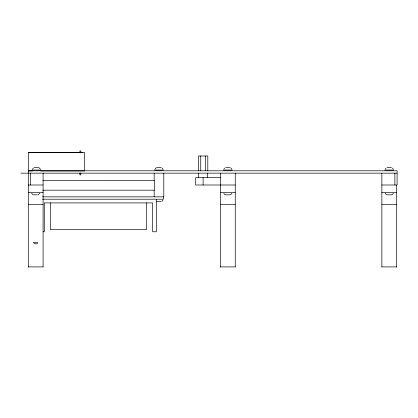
<?xml version="1.0" encoding="UTF-8"?>
<svg xmlns="http://www.w3.org/2000/svg" width="418" height="418" viewBox="0 0 418 418"><rect width="100%" height="100%" fill="white"/><g stroke="black" fill="none" stroke-linecap="round" stroke-linejoin="round"><path stroke-width="0.63" d="M32.395 169.227L33.445 167.942M39.747 193.22L38.19 194.757M154.932 169.227L156.233 167.806M163.025 200.029L161.97 201.314M223.808 169.227L224.633 168.104M231.901 193.22L231.076 194.344L229.999 194.84M385.213 169.227L386.033 168.104M393.301 193.22L392.481 194.344L391.4 194.84M28.743 152.69L82.759 152.69M34.219 167.613L38.66 167.613M156.76 167.613L161.196 167.613M225.636 167.613L230.072 167.613M387.037 167.613L391.478 167.613M31.998 170.053L40.88 170.053M154.54 170.053L163.417 170.053M223.416 170.053L232.293 170.053M384.816 170.053L393.699 170.053M32.254 170.967L28.372 170.967L28.372 152.465L84.614 152.465L84.614 170.967L40.656 170.967M20.9 173.162L397.1 173.162M220.453 177.598L195.702 177.598L195.702 185.002L235.256 185.002M42.918 180.56L154.331 180.566L154.331 190.18L42.746 190.18M28.299 185.002L43.101 185.002M381.859 185.002L397.1 185.002L397.1 170.795L28.299 170.795L28.299 267.086M28.299 192.4L43.101 192.4M220.453 192.4L235.256 192.4M381.859 192.4L396.656 192.4M33.989 194.84L37.406 194.84M225.71 194.84L224.633 194.344L223.808 193.22M226.143 194.84L229.566 194.84M387.11 194.84L386.033 194.344L385.213 193.22M387.549 194.84L390.966 194.84M42.537 196.841L163.788 196.841L163.788 173.156M42.537 199.208L163.417 199.208L163.417 196.841M156.76 201.648L161.196 201.648M28.299 204.303L43.101 204.303M220.453 204.303L235.256 204.303M381.859 204.303L396.656 204.303M43.049 231.765L44.282 231.765L44.282 202.908L152.612 202.908L152.612 231.765L156.316 231.765L156.316 199.208M28.299 266.903L43.101 266.903M220.453 266.903L235.256 266.903M381.859 266.903L396.656 266.903M33.482 194.84L32.479 194.344L31.653 193.22M39.188 167.806L40.483 169.227M230.846 167.942L231.901 169.227M161.97 167.942L163.025 169.227M392.481 168.104L393.301 169.227M396.656 185.002L396.656 267.086M394.879 173.162L394.879 185.002M381.859 173.162L381.859 267.086M235.256 173.162L235.256 267.086M220.453 173.162L220.453 267.086M207.798 170.795L207.798 155.992L198.398 155.992L198.398 170.795M207.537 173.162L207.537 177.598M205.447 155.992L205.447 170.795M203.101 177.598L203.101 185.002M200.75 155.992L200.75 170.795M198.66 173.162L198.66 177.598M154.169 173.156L154.169 180.566M154.169 190.18L154.169 196.841M146.546 202.908L146.546 229.545L50.353 229.545L50.353 202.908M80.867 152.857L80.867 150.914L79.922 150.914L79.922 152.857M80.867 173.01L80.867 174.923L79.922 174.923L79.922 173.01M43.091 173.162L43.101 267.086M30.519 173.162L30.519 185.002M33.555 242.832C37.385 246.197 40.447 240.475 33.555 242.832"/></g></svg>
